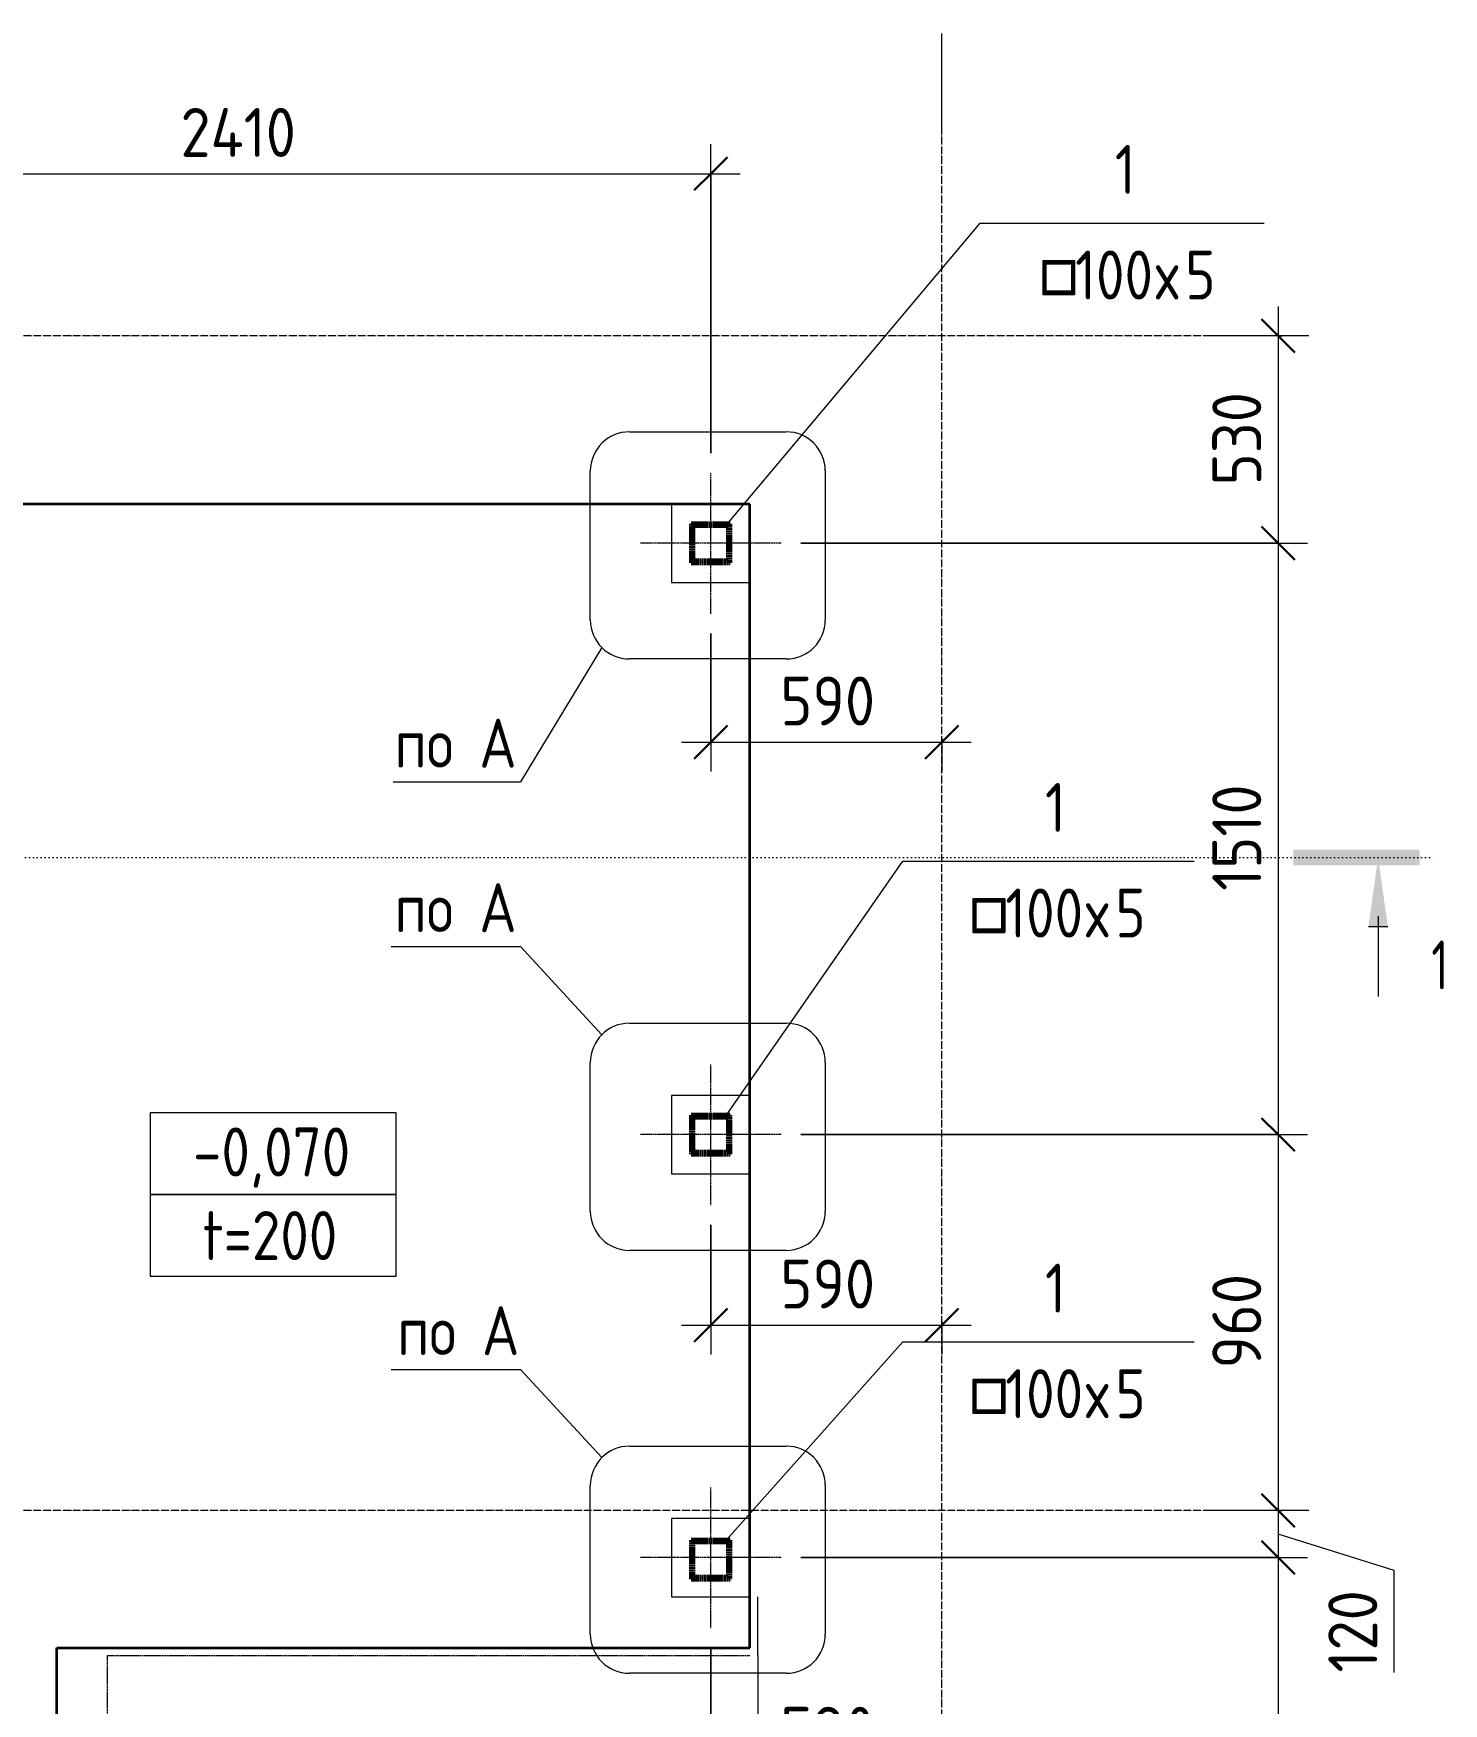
# Model space of a CAD drawing. Header units: millimetres. Extents: x 482 to 25547, y -975 to 52167.
# Drawn here: x 13291 to 16893, y 47902 to 52167 of the extents above; entities that cross this region are included whole.
import ezdxf

# ---------------------------------------------------------------- set-up
doc = ezdxf.new("R2010")
doc.units = ezdxf.units.MM
for name, pattern in [('01 Штриховая _2 мм_', [3, 2, -1]), ('01 Штриховая _4 мм_', [6, 3.5, -2.5]), ('02 Штрихпунктирная _20 мм_', [25, 20, -2.5, 0, -2.5]), ('04 Пунктир 10мм', [10, 0, -10])]:
    doc.linetypes.add(name, pattern=pattern)
for name, color, linetype, lineweight in [('AA_Dim', 7, 'Continuous', 9), ('AA_Dim-50', 7, 'Continuous', 9), ('AA_Linii', 7, 'Continuous', 9), ('AA_Oformlenie', 7, 'Continuous', 9), ('AA_Razrez', 7, 'Continuous', 9), ('AA_Vinoska', 7, 'Continuous', 9), ('AF_Perekritie', 7, 'Continuous', 60), ('AF_Perekritie_Гидроизоляция', 253, 'Continuous', 20), ('AF_Perekritie_Опалубка', 253, 'Continuous', 20), ('Gen_Text', 7, 'Continuous', 9), ('KR_Colonna_KG', 7, 'Continuous', 20), ('Оси', 7, 'Continuous', 9)]:
    doc.layers.add(name, color=color, linetype=linetype, lineweight=lineweight)
doc.styles.add('ISOCPEUR_11', font='isocpeur.TTF', dxfattribs={"width": 0.7, "height": 125})
doc.styles.add('ISOCPEUR_12', font='isocpeur.TTF', dxfattribs={"width": 0.9, "height": 125})
doc.styles.add('ISOCPEUR_13', font='isocpeur.TTF', dxfattribs={"width": 0.85, "height": 125})
doc.styles.add('ISOCPEUR_14', font='isocpeur.TTF', dxfattribs={"width": 0.85, "height": 125})
doc.dimstyles.new('00_Точн_3_знака__прозр__3', dxfattribs={"dimscale": 304.8, "dimtxt": 125.344371, "dimasz": 0.278871, "dimexe": 0.246063, "dimexo": 0.164042, "dimgap": 0.016404, "dimtad": 1, "dimdec": 3, "dimrnd": 0.001, "dimdsep": 46, "dimtxsty": 'ISOCPEUR_12', "dimblk1": 'OBLIQUE', "dimblk2": 'OBLIQUE', "dimsah": 1, "dimcen": 0.09, "dimdle": 0.246063, "dimazin": 0, "dimtfac": 1, "dimtdec": 4, "dimtix": 1, "dimtmove": 0, "dimatfit": 3, "dimfxl": 1, "dimtvp": 1, "dimtolj": 1, "dimtzin": 0, "dimlwd": 18, "dimlwe": 18, "dimarcsym": 2})
doc.dimstyles.new('00_Точн_3_знака__прозр__4', dxfattribs={"dimscale": 304.8, "dimtxt": 125.344371, "dimasz": 0.278871, "dimexe": 0.246063, "dimexo": 0.164042, "dimgap": 0.016404, "dimtad": 1, "dimdec": 3, "dimrnd": 0.001, "dimdsep": 46, "dimtxsty": 'ISOCPEUR_12', "dimblk1": 'OBLIQUE', "dimblk2": 'OBLIQUE', "dimsah": 1, "dimcen": 0.09, "dimdle": 0.246063, "dimazin": 0, "dimtfac": 1, "dimtdec": 4, "dimtix": 1, "dimtmove": 1, "dimatfit": 3, "dimfxl": 1, "dimtvp": 1, "dimtolj": 1, "dimtzin": 0, "dimlwd": 18, "dimlwe": 18, "dimarcsym": 2})

# ---------------------------------------------------------------- blocks, each defined once
blk = doc.blocks.new('243_Профиль гнутый сварной квадратный _НесКол_2ур_ - 100х5-3712451-Схема расположения стоек входной группы в осях 1_1-3_1_Д_1-Ж_1')
at = {"layer": 'KR_Colonna_KG', "linetype": '01 Штриховая _4 мм_', "lineweight": 9}
h = blk.add_hatch(color=256, dxfattribs=at)
h.paths.add_polyline_path([(50, -50), (50, 50), (-50, 50), (-50, -50)])
h.paths.add_polyline_path([(45, -45), (-45, -45), (-45, 45), (45, 45)])
at = {"layer": 'KR_Colonna_KG', "linetype": '01 Штриховая _2 мм_', "lineweight": 60}
for p, q in [((-50, 50), (-50, -50)), ((50, 50), (-50, 50)), ((-45, -45), (-45, 45)), ((-45, 45), (45, 45)), ((45, 45), (45, -45)), ((50, -50), (50, 50)), ((-50, -50), (50, -50)), ((45, -45), (-45, -45))]:
    blk.add_line(p, q, dxfattribs=at)
blk = doc.blocks.new('Грунт - Грунт-3689481-Схема расположения стоек входной группы в осях 1_1-3_1_Д_1-Ж_1')
at = {"layer": 'AF_Perekritie', "lineweight": 35}
for p, q in [((5510.1, 48295), (5510.1, 50715)), ((2610.1, 49475), (2960.1, 49475))]:
    blk.add_line(p, q, dxfattribs=at)
blk = doc.blocks.new('011_ЛинияОбрыва _ЭлУзла_Линия_ - Тип 1-3731897-Схема расположения стоек входной группы в осях 1_1-3_1_Д_1-Ж_1')
at = {"layer": 'AA_Oformlenie'}
for p, q in [((0, 0), (935, 0)), ((1046.3, 0), (1980, 0))]:
    blk.add_line(p, q, dxfattribs=at)
blk = doc.blocks.new('Разрез - Номер узла_ сзади-394133-Схема расположения стоек входной группы в осях 1_1-3_1_Д_1-Ж_1')
at = {"layer": 'AA_Razrez'}
for points in [[(7.329, 0.404), (7.329, -0.394), (0.873, -0.394), (0.873, 0.404)], [(3.497, -3.533), (2.503, -3.533), (3, 0)]]:
    blk.add_hatch(color=256, dxfattribs=at).paths.add_polyline_path(points)
for p, q in [((3, -3), (3, -7.096)), ((2.503, -3.533), (3.497, -3.533))]:
    blk.add_line(p, q, dxfattribs=at)
blk = doc.blocks.new('DIMBLOCK66-Схема расположения стоек входной группы в осях 1_1-3_1_Д_1-Ж_1')
at = {"layer": 'AA_Dim-50', "lineweight": 30}
for p, q in [((16469.8, 51395), (16427.3, 51437.5)), ((16469.8, 51395), (16512.3, 51352.5)), ((16469.8, 50865), (16427.3, 50907.5)), ((16469.8, 50865), (16512.3, 50822.5))]:
    blk.add_line(p, q, dxfattribs=at)
at = {"layer": 'AA_Dim-50', "lineweight": 18}
for p, q in [((16469.8, 51470), (16469.8, 50865)), ((16479.9, 51395), (16394.8, 51395)), ((16469.8, 51395), (16479.9, 51395)), ((15251, 50865), (16544.8, 50865)), ((16469.8, 50865), (15251, 50865))]:
    blk.add_line(p, q, dxfattribs=at)
at = {"layer": 'AA_Dim-50', "color": 0, "lineweight": 18, "insert": (16301.9, 51012.9), "char_height": 125, "width": 280.961, "attachment_point": 1, "rotation": 90, "line_spacing_factor": 1.135194, "style": 'ISOCPEUR_12'}
blk.add_mtext('530', dxfattribs=at)
blk = doc.blocks.new('_Oblique')
at = {"color": 0, "linetype": 'ByBlock', "lineweight": -2}
blk.add_line((-0.5, -0.5), (0.5, 0.5), dxfattribs=at)
blk = doc.blocks.new('DIMBLOCK67-Схема расположения стоек входной группы в осях 1_1-3_1_Д_1-Ж_1')
at = {"layer": 'AA_Dim-50', "lineweight": 30}
for p, q in [((16469.8, 50865), (16427.3, 50907.5)), ((16469.8, 50865), (16512.3, 50822.5)), ((16469.8, 49355), (16427.3, 49397.5)), ((16469.8, 49355), (16512.3, 49312.5))]:
    blk.add_line(p, q, dxfattribs=at)
at = {"layer": 'AA_Dim-50', "lineweight": 18}
for p, q in [((15251, 50865), (16544.8, 50865)), ((16469.8, 50865), (15251, 50865)), ((16469.8, 50865), (16469.8, 49355)), ((15251, 49355), (16544.8, 49355)), ((16469.8, 49355), (15251, 49355))]:
    blk.add_line(p, q, dxfattribs=at)
at = {"layer": 'AA_Dim-50', "color": 0, "lineweight": 18, "insert": (16301.9, 49977.6), "char_height": 125, "width": 317.854, "attachment_point": 1, "rotation": 90, "line_spacing_factor": 1.135194, "style": 'ISOCPEUR_12'}
blk.add_mtext('1510', dxfattribs=at)
blk = doc.blocks.new('DIMBLOCK68-Схема расположения стоек входной группы в осях 1_1-3_1_Д_1-Ж_1')
at = {"layer": 'AA_Dim-50', "lineweight": 30}
for p, q in [((16469.8, 49355), (16427.3, 49397.5)), ((16469.8, 49355), (16512.3, 49312.5)), ((16469.8, 48395), (16427.3, 48437.5)), ((16469.8, 48395), (16512.3, 48352.5))]:
    blk.add_line(p, q, dxfattribs=at)
at = {"layer": 'AA_Dim-50', "lineweight": 18}
for p, q in [((15251, 49355), (16544.8, 49355)), ((16469.8, 49355), (15251, 49355)), ((16469.8, 49355), (16469.8, 48395)), ((16479.9, 48395), (16394.8, 48395)), ((16469.8, 48395), (16479.9, 48395))]:
    blk.add_line(p, q, dxfattribs=at)
at = {"layer": 'AA_Dim-50', "color": 0, "lineweight": 18, "insert": (16301.9, 48757.9), "char_height": 125, "width": 280.961, "attachment_point": 1, "rotation": 90, "line_spacing_factor": 1.135194, "style": 'ISOCPEUR_12'}
blk.add_mtext('960', dxfattribs=at)
blk = doc.blocks.new('DIMBLOCK69-Схема расположения стоек входной группы в осях 1_1-3_1_Д_1-Ж_1')
at = {"layer": 'AA_Dim-50', "lineweight": 30}
for p, q in [((16469.8, 48395), (16427.3, 48437.5)), ((16469.8, 48395), (16512.3, 48352.5)), ((16469.8, 48275), (16427.3, 48317.5)), ((16469.8, 48275), (16512.3, 48232.5))]:
    blk.add_line(p, q, dxfattribs=at)
at = {"layer": 'AA_Dim-50', "lineweight": 18}
for p, q in [((16479.9, 48395), (16394.8, 48395)), ((16469.8, 48395), (16469.8, 48275)), ((16469.8, 48395), (16479.9, 48395)), ((16766, 48242.1), (16469.8, 48335)), ((15251, 48275), (16544.8, 48275)), ((16469.8, 48275), (15251, 48275)), ((16766, 47981.6), (16766, 48242.1))]:
    blk.add_line(p, q, dxfattribs=at)
at = {"layer": 'AA_Dim-50', "color": 0, "lineweight": 18, "insert": (16598.1, 47981.6), "char_height": 125, "width": 252.581, "attachment_point": 1, "rotation": 90, "line_spacing_factor": 1.135194, "style": 'ISOCPEUR_12'}
blk.add_mtext('120', dxfattribs=at)
blk = doc.blocks.new('DIMBLOCK70-Схема расположения стоек входной группы в осях 1_1-3_1_Д_1-Ж_1')
at = {"layer": 'AA_Dim-50', "lineweight": 30}
for p, q in [((16469.8, 48275), (16427.3, 48317.5)), ((16469.8, 48275), (16512.3, 48232.5)), ((16469.8, 46345), (16427.3, 46387.5)), ((16469.8, 46345), (16512.3, 46302.5))]:
    blk.add_line(p, q, dxfattribs=at)
at = {"layer": 'AA_Dim-50', "lineweight": 18}
for p, q in [((15251, 48275), (16544.8, 48275)), ((16469.8, 48275), (15251, 48275)), ((16469.8, 48275), (16469.8, 46270)), ((15251, 46345), (16544.8, 46345)), ((16469.8, 46345), (15251, 46345))]:
    blk.add_line(p, q, dxfattribs=at)
at = {"layer": 'AA_Dim-50', "color": 0, "lineweight": 18, "insert": (16301.9, 47165.7), "char_height": 125, "width": 346.234, "attachment_point": 1, "rotation": 90, "line_spacing_factor": 1.135194, "style": 'ISOCPEUR_12'}
blk.add_mtext('1930', dxfattribs=at)
blk = doc.blocks.new('042_М_Плиты Толщина и отметка - Толщина и отметка-3706007-Схема расположения стоек входной группы в осях 1_1-3_1_Д_1-Ж_1')
at = {"layer": 'AA_Vinoska'}
for p, q in [((6.279, 4.174), (-6.279, 4.174)), ((-6.279, 4.174), (-6.279, 0)), ((6.279, 0), (6.279, 4.174)), ((6.279, 0), (-6.279, 0)), ((-6.279, 0), (-6.279, -4.174)), ((-6.279, 0), (6.279, 0)), ((6.279, -4.174), (6.279, 0)), ((-6.279, -4.174), (6.279, -4.174))]:
    blk.add_line(p, q, dxfattribs=at)
blk = doc.blocks.new('043_М_КолонныКМ - Позиция_Наименование_дп14-3905847-Схема расположения стоек входной группы в осях 1_1-3_1_Д_1-Ж_1')
at = {"layer": 'AA_Vinoska'}
blk.add_line((-7, 0), (7, 0), dxfattribs=at)
blk = doc.blocks.new('DIMBLOCK71-Схема расположения стоек входной группы в осях 1_1-3_1_Д_1-Ж_1')
at = {"layer": 'AA_Dim-50', "lineweight": 18}
for p, q in [((15021, 50635), (15021, 50282)), ((15021, 50357), (15021, 50635)), ((15611, 50367.1), (15611, 50282)), ((15611, 50357), (15611, 50367.1)), ((14946, 50357), (15686, 50357))]:
    blk.add_line(p, q, dxfattribs=at)
at = {"layer": 'AA_Dim-50', "lineweight": 30}
for p, q in [((15021, 50357), (15063.5, 50399.5)), ((15611, 50357), (15653.5, 50399.5)), ((15021, 50357), (14978.5, 50314.5)), ((15611, 50357), (15568.5, 50314.5))]:
    blk.add_line(p, q, dxfattribs=at)
at = {"layer": 'AA_Dim-50', "color": 0, "lineweight": 18, "insert": (15198.9, 50524.8), "char_height": 125, "width": 280.961, "attachment_point": 1, "line_spacing_factor": 1.135194, "style": 'ISOCPEUR_12'}
blk.add_mtext('590', dxfattribs=at)
blk = doc.blocks.new('DIMBLOCK72-Схема расположения стоек входной группы в осях 1_1-3_1_Д_1-Ж_1')
at = {"layer": 'AA_Dim-50', "lineweight": 18}
for p, q in [((15021, 49125), (15021, 48793.3)), ((15021, 48868.3), (15021, 49125)), ((15611, 48878.4), (15611, 48793.3)), ((15611, 48868.3), (15611, 48878.4)), ((14946, 48868.3), (15686, 48868.3))]:
    blk.add_line(p, q, dxfattribs=at)
at = {"layer": 'AA_Dim-50', "lineweight": 30}
for p, q in [((15021, 48868.3), (15063.5, 48910.8)), ((15611, 48868.3), (15653.5, 48910.8)), ((15021, 48868.3), (14978.5, 48825.8)), ((15611, 48868.3), (15568.5, 48825.8))]:
    blk.add_line(p, q, dxfattribs=at)
at = {"layer": 'AA_Dim-50', "color": 0, "lineweight": 18, "insert": (15198.9, 49036.2), "char_height": 125, "width": 280.961, "attachment_point": 1, "line_spacing_factor": 1.135194, "style": 'ISOCPEUR_12'}
blk.add_mtext('590', dxfattribs=at)
blk = doc.blocks.new('DIMBLOCK73-Схема расположения стоек входной группы в осях 1_1-3_1_Д_1-Ж_1')
at = {"layer": 'AA_Dim-50', "lineweight": 18}
for p, q in [((15021, 48045), (15021, 47651.3)), ((15021, 47726.3), (15021, 48045)), ((14946, 47726.3), (15686, 47726.3)), ((15611, 47736.4), (15611, 47651.3)), ((15611, 47726.3), (15611, 47736.4))]:
    blk.add_line(p, q, dxfattribs=at)
at = {"layer": 'AA_Dim-50', "lineweight": 30}
for p, q in [((15021, 47726.3), (15063.5, 47768.8)), ((15611, 47726.3), (15653.5, 47768.8)), ((15021, 47726.3), (14978.5, 47683.8)), ((15611, 47726.3), (15568.5, 47683.8))]:
    blk.add_line(p, q, dxfattribs=at)
at = {"layer": 'AA_Dim-50', "color": 0, "lineweight": 18, "insert": (15198.9, 47894.1), "char_height": 125, "width": 280.961, "attachment_point": 1, "line_spacing_factor": 1.135194, "style": 'ISOCPEUR_12'}
blk.add_mtext('590', dxfattribs=at)
blk = doc.blocks.new('DIMBLOCK77-Схема расположения стоек входной группы в осях 1_1-3_1_Д_1-Ж_1')
at = {"layer": 'AA_Dim-50', "lineweight": 18}
for p, q in [((15021, 51095), (15021, 51883.7)), ((12611, 51818.8), (12611, 51733.7)), ((12611, 51808.7), (12611, 51818.8)), ((12611, 51808.7), (15096, 51808.7)), ((15021, 51808.7), (15021, 51095))]:
    blk.add_line(p, q, dxfattribs=at)
at = {"layer": 'AA_Dim-50', "lineweight": 30}
for p, q in [((12611, 51808.7), (12653.5, 51851.2)), ((15021, 51808.7), (15063.5, 51851.2)), ((12611, 51808.7), (12568.5, 51766.2)), ((15021, 51808.7), (14978.5, 51766.2))]:
    blk.add_line(p, q, dxfattribs=at)
at = {"layer": 'AA_Dim-50', "color": 0, "lineweight": 18, "insert": (13667, 51976.5), "char_height": 125, "width": 357.586, "attachment_point": 1, "line_spacing_factor": 1.135194, "style": 'ISOCPEUR_12'}
blk.add_mtext('2410', dxfattribs=at)

msp = doc.modelspace()

# ---------------------------------------------------------------- linework, layer by layer
at = {"layer": 'AA_Linii', "lineweight": 20}
for p, q in [((14813.5813, 51149.5646), (15213.5813, 51149.5646)), ((14713.5813, 50669.5646), (14713.5813, 51049.5646)), ((15313.5813, 51049.5646), (15313.5813, 50669.5646)), ((15120.9704, 50965), (14920.9704, 50965)), ((14920.9704, 50965), (14920.9704, 50765)), ((15120.9704, 50765), (15120.9704, 50965)), ((14920.9704, 50765), (15120.9704, 50765)), ((14742.8706, 50598.8539), (14535.4155, 50255.4854)), ((15213.5813, 50569.5646), (14813.5813, 50569.5646)), ((14210.4155, 50255.4854), (14535.4155, 50255.4854)), ((14205.4155, 49835.4854), (14535.4155, 49835.4854)), ((14742.8706, 49610.2753), (14535.4155, 49835.4854)), ((14813.5813, 49639.5646), (15213.5813, 49639.5646)), ((14713.5813, 49159.5646), (14713.5813, 49539.5646)), ((15313.5813, 49539.5646), (15313.5813, 49159.5646)), ((15120.9704, 49455), (14920.9704, 49455)), ((14920.9704, 49455), (14920.9704, 49255)), ((15120.9704, 49255), (15120.9704, 49455)), ((14920.9704, 49255), (15120.9704, 49255)), ((15213.5813, 49059.5646), (14813.5813, 49059.5646)), ((14205.4155, 48755.4854), (14535.4155, 48755.4854)), ((14742.8706, 48530.2753), (14535.4155, 48755.4854)), ((14813.5813, 48559.5646), (15213.5813, 48559.5646)), ((14713.5813, 48079.5646), (14713.5813, 48459.5646)), ((15313.5813, 48459.5646), (15313.5813, 48079.5646)), ((15120.9704, 48375), (14920.9704, 48375)), ((14920.9704, 48375), (14920.9704, 48175)), ((15120.9704, 48175), (15120.9704, 48375)), ((14920.9704, 48175), (15120.9704, 48175)), ((15213.5813, 47979.5646), (14813.5813, 47979.5646))]:
    msp.add_line(p, q, dxfattribs=at)
at = {"layer": 'AA_Linii', "linetype": '01 Штриховая _2 мм_', "lineweight": 20}
for p, q in [((15020.9704, 50685), (15020.9704, 51045)), ((15200.9704, 50865), (14840.9704, 50865)), ((15020.9704, 49175), (15020.9704, 49535)), ((15200.9704, 49355), (14840.9704, 49355)), ((15020.9704, 48095), (15020.9704, 48455)), ((15200.9704, 48275), (14840.9704, 48275)), ((13480.9704, 45975.4645), (13480.9704, 48025)), ((13480.9704, 48025), (15120.9704, 48025))]:
    msp.add_line(p, q, dxfattribs=at)
at = {"layer": 'AA_Linii', "lineweight": 20}
for centre, start, end in [((14813.5813, 51049.5646), 90, 180), ((15213.5813, 51049.5646), 0, 90), ((14813.5813, 50669.5646), 180, 270), ((15213.5813, 50669.5646), 270, 0), ((14813.5813, 49539.5646), 90, 180), ((15213.5813, 49539.5646), 0, 90), ((14813.5813, 49159.5646), 180, 270), ((15213.5813, 49159.5646), 270, 360), ((14813.5813, 48459.5646), 90, 180), ((15213.5813, 48459.5646), 0, 90), ((14813.5813, 48079.5646), 180, 270), ((15213.5813, 48079.5646), 270, 0)]:
    msp.add_arc(centre, 100, start, end, dxfattribs=at)
at = {"layer": 'AA_Razrez', "linetype": '04 Пунктир 10мм'}
msp.add_line((11362.2193, 50062.5088), (16875.272, 50062.5088), dxfattribs=at)
at = {"layer": 'AA_Vinoska'}
for p, q in [((15061.9899, 50913.252), (15708.921, 51682.0686)), ((15708.921, 51682.0686), (15733.9231, 51682.0686)), ((15060.3102, 49404.1339), (15511.6937, 50053.0212)), ((15511.6937, 50053.0212), (15555.4475, 50053.0212)), ((15054.4995, 48313.0266), (15511.6937, 48825.5711)), ((15511.6937, 48825.5711), (15555.4475, 48825.5711)), ((15140.9704, 48025), (15140.9704, 48175))]:
    msp.add_line(p, q, dxfattribs=at)
at = {"layer": 'AF_Perekritie_Гидроизоляция', "lineweight": 35}
msp.add_line((15120.9704, 48295), (15120.9704, 50715), dxfattribs=at)
at = {"layer": 'AF_Perekritie_Опалубка', "lineweight": 35}
for p, q in [((15120.9704, 50965), (12570.9704, 50965)), ((15120.9704, 48045), (15120.9704, 50965)), ((13350.9704, 46145), (13350.9704, 48045)), ((13350.9704, 48045), (15120.9704, 48045))]:
    msp.add_line(p, q, dxfattribs=at)
at = {"layer": 'Оси'}
for p, q in [((15610.9704, 51916.8884), (15610.9704, 52166.8884)), ((16548.2344, 51395), (16298.2344, 51395)), ((16548.2344, 48395), (16298.2344, 48395))]:
    msp.add_line(p, q, dxfattribs=at)
at = {"layer": 'Оси', "linetype": '02 Штрихпунктирная _20 мм_'}
for p, q in [((15610.9704, 44127.3438), (15610.9704, 51916.8884)), ((16298.2344, 51395), (10911.8274, 51395)), ((16298.2344, 48395), (10911.8274, 48395))]:
    msp.add_line(p, q, dxfattribs=at)

# ---------------------------------------------------------------- block references
at = {"layer": 'AA_Oformlenie', "rotation": 269.9999999999999}
msp.add_blockref('011_ЛинияОбрыва _ЭлУзла_Линия_ - Тип 1-3731897-Схема расположения стоек входной группы в осях 1_1-3_1_Д_1-Ж_1', (15140.9704, 48025), dxfattribs=at)
at = {"layer": 'AA_Razrez', "extrusion": (0, 0, -1), "xscale": 49.99999999999998, "yscale": 49.99999999999998, "zscale": 49.99999999999998}
msp.add_blockref('Разрез - Номер узла_ сзади-394133-Схема расположения стоек входной группы в осях 1_1-3_1_Д_1-Ж_1', (-16875.272, 50062.5088), dxfattribs=at)
at = {"layer": 'AA_Vinoska', "xscale": 49.99999999999998, "yscale": 49.99999999999998, "zscale": 49.99999999999998}
for name, p in [('043_М_КолонныКМ - Позиция_Наименование_дп14-3905847-Схема расположения стоек входной группы в осях 1_1-3_1_Д_1-Ж_1', (16083.9231, 51682.0686)), ('043_М_КолонныКМ - Позиция_Наименование_дп14-3905847-Схема расположения стоек входной группы в осях 1_1-3_1_Д_1-Ж_1', (15905.4475, 50053.0212)), ('042_М_Плиты Толщина и отметка - Толщина и отметка-3706007-Схема расположения стоек входной группы в осях 1_1-3_1_Д_1-Ж_1', (13903.6311, 49202.1898)), ('043_М_КолонныКМ - Позиция_Наименование_дп14-3905847-Схема расположения стоек входной группы в осях 1_1-3_1_Д_1-Ж_1', (15905.4475, 48825.5711))]:
    msp.add_blockref(name, p, dxfattribs=at)
at = {"layer": 'AF_Perekritie_Опалубка', "lineweight": 35}
msp.add_blockref('Грунт - Грунт-3689481-Схема расположения стоек входной группы в осях 1_1-3_1_Д_1-Ж_1', (9610.9088, 0), dxfattribs=at)
at = {"layer": 'KR_Colonna_KG', "linetype": '01 Штриховая _2 мм_'}
for p in [(15020.9704, 50865), (15020.9704, 49355), (15020.9704, 48270)]:
    msp.add_blockref('243_Профиль гнутый сварной квадратный _НесКол_2ур_ - 100х5-3712451-Схема расположения стоек входной группы в осях 1_1-3_1_Д_1-Ж_1', p, dxfattribs=at)

# ---------------------------------------------------------------- texts
at = {"layer": 'AA_Razrez', "insert": (16861.2433, 49850.9117), "char_height": 125, "width": 53.312219, "attachment_point": 1, "style": 'ISOCPEUR_11'}
msp.add_mtext('\\fISOCPEUR|b0|i0|c204|p34|;\\W.7;1', dxfattribs=at)
at = {"layer": 'AA_Vinoska', "char_height": 125, "attachment_point": 1}
for s, insert, width, style in [('\\fISOCPEUR|b0|i0|c204|p34|;\\W.85;1', (16053.087, 51882.0023), 64.736266, 'ISOCPEUR_13'), ('100', (15951.681, 51612.52), 248.723547, 'ISOCPEUR_13'), ('\\fISOCPEUR|b0|i0|c204|p34|;\\W.85;5', (16232.8008, 51612.52), 91.993641, 'ISOCPEUR_13'), ('\\fISOCPEUR|b0|i0|c130|p34|;\\W.85;□', (15856.1003, 51612.52), 115.843844, 'ISOCPEUR_14'), ('\\fISOCPEUR|b0|i0|c204|p34|;\\W.85;х', (16156.8985, 51612.52), 91.993641, 'ISOCPEUR_13'), ('\\fISOCPEUR|b0|i0|c204|p34|;\\W.85;1', (15874.6114, 50252.9549), 64.736266, 'ISOCPEUR_13'), ('100', (15773.2054, 49983.4726), 248.723547, 'ISOCPEUR_13'), ('\\fISOCPEUR|b0|i0|c204|p34|;\\W.85;5', (16054.3252, 49983.4726), 91.993641, 'ISOCPEUR_13'), ('\\fISOCPEUR|b0|i0|c130|p34|;\\W.85;□', (15677.6247, 49983.4726), 115.843844, 'ISOCPEUR_14'), ('\\fISOCPEUR|b0|i0|c204|p34|;\\W.85;х', (15978.4228, 49983.4726), 91.993641, 'ISOCPEUR_13'), ('-0,070', (13699.1519, 49373.3235), 504.261437, 'ISOCPEUR_13'), ('t=200', (13723.1644, 49159.8634), 446.339516, 'ISOCPEUR_13'), ('\\fISOCPEUR|b0|i0|c204|p34|;\\W.85;1', (15874.6114, 49025.5047), 64.736266, 'ISOCPEUR_13'), ('100', (15773.2054, 48756.0225), 248.723547, 'ISOCPEUR_13'), ('\\fISOCPEUR|b0|i0|c204|p34|;\\W.85;5', (16054.3252, 48756.0225), 91.993641, 'ISOCPEUR_13'), ('\\fISOCPEUR|b0|i0|c130|p34|;\\W.85;□', (15677.6247, 48756.0225), 115.843844, 'ISOCPEUR_14'), ('\\fISOCPEUR|b0|i0|c204|p34|;\\W.85;х', (15978.4228, 48756.0225), 91.993641, 'ISOCPEUR_13')]:
    msp.add_mtext(s, dxfattribs=dict(at, insert=insert, width=width, style=style))
at = {"layer": 'Gen_Text', "char_height": 125, "attachment_point": 1, "style": 'ISOCPEUR_13'}
for s, insert, width in [('\\fISOCPEUR|b0|i0|c204|p34|;\\W.85; ', (14365.3199, 50417.0503), 78.364953), ('\\fISOCPEUR|b0|i0|c204|p34|;\\W.85;А', (14429.9774, 50417.0503), 115.843844), ('по', (14213.5152, 50417.0503), 183.987281), ('\\fISOCPEUR|b0|i0|c204|p34|;\\W.85; ', (14365.3199, 49997.0503), 78.364953), ('\\fISOCPEUR|b0|i0|c204|p34|;\\W.85;А', (14429.9774, 49997.0503), 115.843844), ('по', (14213.5152, 49997.0503), 183.987281), ('\\fISOCPEUR|b0|i0|c204|p34|;\\W.85; ', (14372.238, 48917.0503), 78.364953), ('\\fISOCPEUR|b0|i0|c204|p34|;\\W.85;А', (14436.8955, 48917.0503), 115.843844), ('по', (14220.4333, 48917.0503), 183.987281)]:
    msp.add_mtext(s, dxfattribs=dict(at, insert=insert, width=width))

# ---------------------------------------------------------------- dimensions: what is measured, and where the dimension line sits
at = {"layer": 'AA_Dim', "lineweight": 18}
for base, p1, p2, override, picture, middle in [((15020.9704, 51808.6886), (12610.9704, 51868.7927), (15020.9704, 51045), {"dimpost": '<>', "dimfxl": 2546.906838}, 'DIMBLOCK77-Схема расположения стоек входной группы в осях 1_1-3_1_Д_1-Ж_1', (13815.9704, 51876.1886)), ((15610.9704, 50356.986), (15020.9704, 50685), (15610.9704, 50417.0901), {"dimpost": '<>', "dimfxl": 647.978176}, 'DIMBLOCK71-Схема расположения стоек входной группы в осях 1_1-3_1_Д_1-Ж_1', (15315.9704, 50424.486)), ((15610.9704, 48868.3139), (15020.9704, 49175), (15610.9704, 48928.4179), {"dimpost": '<>', "dimfxl": 639.45501}, 'DIMBLOCK72-Схема расположения стоек входной группы в осях 1_1-3_1_Д_1-Ж_1', (15315.9704, 48935.8139)), ((15610.9704, 47726.2648), (15020.9704, 48095), (15610.9704, 47786.3689), {"dimpost": '<>', "dimfxl": 665.847698}, 'DIMBLOCK73-Схема расположения стоек входной группы в осях 1_1-3_1_Д_1-Ж_1', (15315.9704, 47793.7648))]:
    dim = msp.add_linear_dim(base=base, p1=p1, p2=p2, dimstyle='00_Точн_3_знака__прозр__3', override=override, dxfattribs=at)
    dim.commit()
    dim.dimension.update_dxf_attribs({"geometry": picture, "text_midpoint": middle})
for base, p1, p2, override, picture, middle in [((16469.7653, 50865), (16529.8694, 51395), (15200.9704, 50865), {"dimpost": '<>', "dimfxl": 1430.689526}, 'DIMBLOCK66-Схема расположения стоек входной группы в осях 1_1-3_1_Д_1-Ж_1', (16402.2653, 51130)), ((16469.7653, 49355), (15200.9704, 50865), (15200.9704, 49355), {"dimpost": '<>', "dimfxl": 1510}, 'DIMBLOCK67-Схема расположения стоек входной группы в осях 1_1-3_1_Д_1-Ж_1', (16402.2653, 50110)), ((16469.7653, 48395), (15200.9704, 49355), (16529.8694, 48395), {"dimpost": '<>', "dimfxl": 1639.381749}, 'DIMBLOCK68-Схема расположения стоек входной группы в осях 1_1-3_1_Д_1-Ж_1', (16402.2653, 48875)), ((16469.7653, 46345), (15200.9704, 48275), (15200.9704, 46345), {"dimpost": '<>', "dimfxl": 1930}, 'DIMBLOCK70-Схема расположения стоек входной группы в осях 1_1-3_1_Д_1-Ж_1', (16402.2653, 47310))]:
    dim = msp.add_linear_dim(base=base, p1=p1, p2=p2, angle=90, dimstyle='00_Точн_3_знака__прозр__3', override=override, dxfattribs=at)
    dim.commit()
    dim.dimension.update_dxf_attribs({"geometry": picture, "text_midpoint": middle})
dim = msp.add_linear_dim(base=(16469.7653, 48275), p1=(16529.8694, 48395), p2=(15200.9704, 48275), angle=90, dimstyle='00_Точн_3_знака__прозр__4', override={"dimpost": '<>', "dimfxl": 1334.306006}, dxfattribs=at)
dim.commit()
dim.dimension.update_dxf_attribs({"geometry": 'DIMBLOCK69-Схема расположения стоек входной группы в осях 1_1-3_1_Д_1-Ж_1', "text_midpoint": (16681.452, 48107.9295), "dimtype": 160, "text_rotation": 90})

doc.saveas('drawing.dxf')
